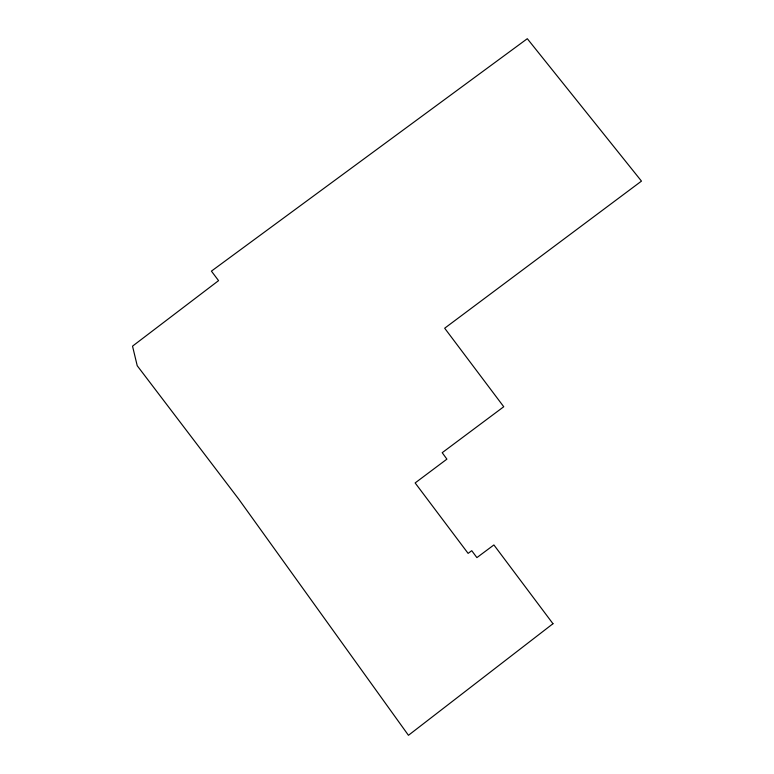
<?xml version="1.0" encoding="UTF-8"?>
<svg xmlns="http://www.w3.org/2000/svg" width="774" height="774" viewBox="0 0 774 774"><rect width="100%" height="100%" fill="white"/><g stroke="black" fill="none" stroke-linecap="round" stroke-linejoin="round"><path stroke-width="1.16" d="M552.975 623.718L408.449 735.3L238.721 499.114L137.221 365.725L132.528 346.152L218.568 280.633L211.418 271.132L527.307 38.7L641.472 181.116L444.673 328.215L503.748 406.747L442.206 452.693L446.898 459.146L415.135 482.937L468.115 553.381L471.743 550.691L476.9 557.609L493.899 544.944L552.975 623.718"/></g></svg>
